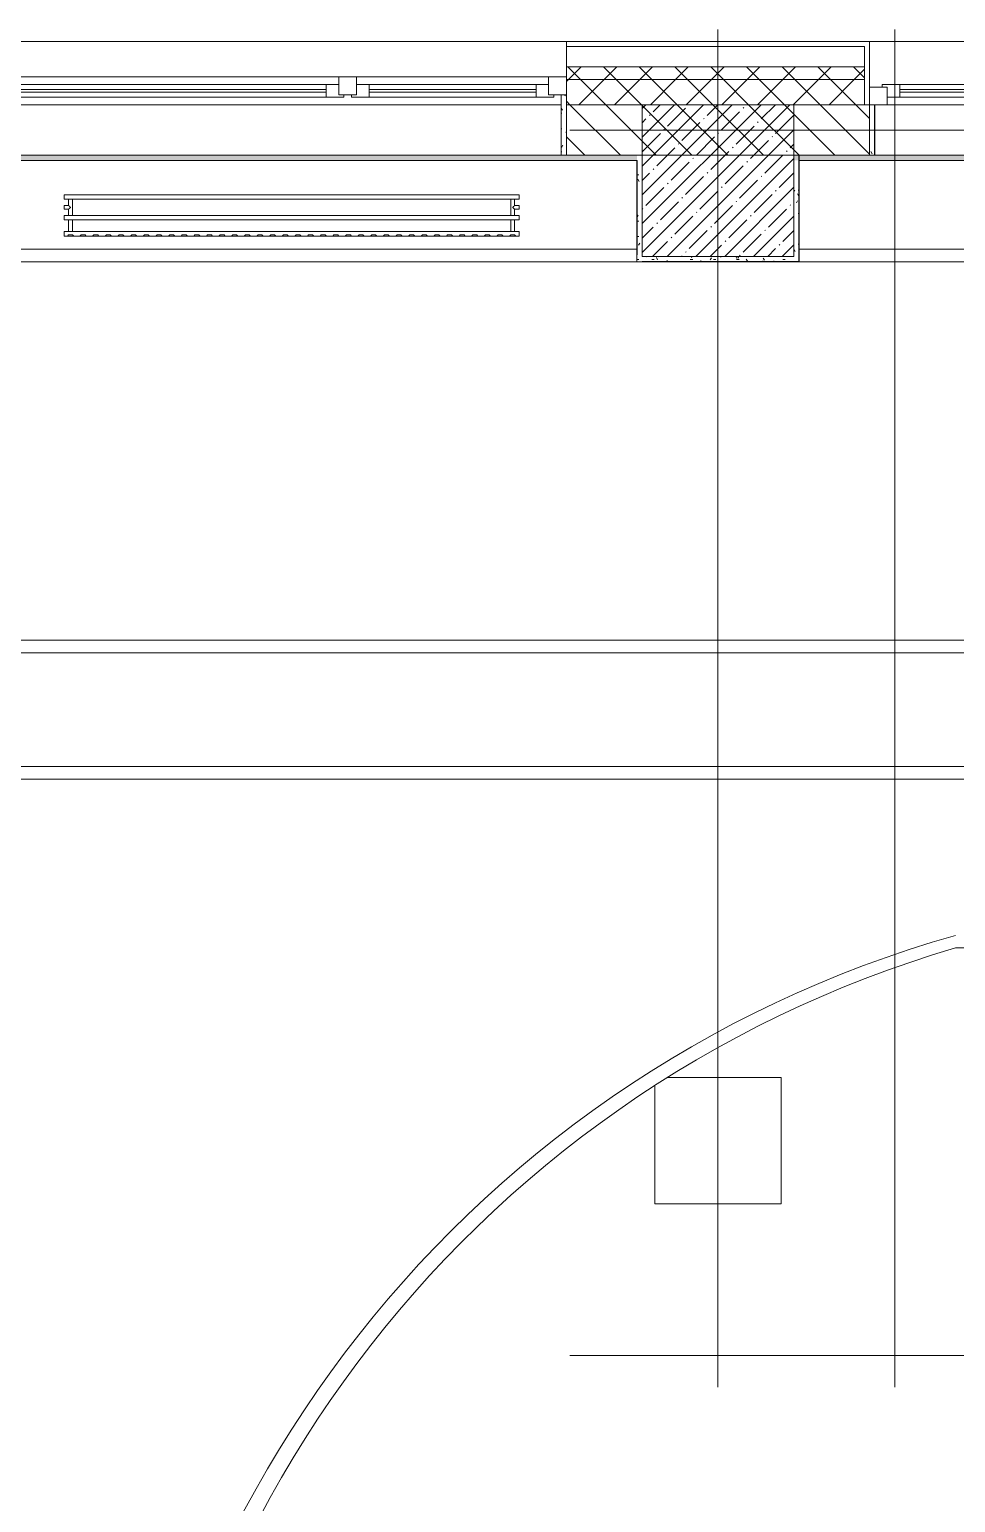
# Model space of a CAD drawing. Header units: millimetres. Extents: x -6228 to 201956, y -8553 to 30426.
# Drawn here: x 154687 to 158352, y 21568 to 27398 of the extents above; entities that cross this region are included whole.
import ezdxf

# ---------------------------------------------------------------- set-up
doc = ezdxf.new("R2010")
doc.units = ezdxf.units.MM
doc.linetypes.add('200_ШТРИХ__ш1_п0_6_', pattern=[800, 500, -300])
doc.linetypes.add('Осевая', pattern=[15875, 3175, -2381.25, 7937.5, -2381.25])
for name, color, linetype, lineweight in [('A-DETL-MBND-1', 7, '200_ШТРИХ__ш1_п0_6_', 9), ('A-GLAZ-2', 7, 'Continuous', 9), ('A-WALL-1', 7, 'Continuous', 9), ('A-WALL-4', 7, 'Continuous', 13), ('I-WALL-5', 7, 'Continuous', 9), ('M-EQPM-1', 7, 'Continuous', 9), ('S-COLS-2', 7, 'Continuous', 9), ('Оси', 7, 'Continuous', 9), ('Оси-2', 7, 'Осевая', 9)]:
    doc.layers.add(name, color=color, linetype=linetype, lineweight=lineweight)
doc.layers.add('A-FLOR-3', color=7, linetype='Continuous', lineweight=9, true_color=0xaaaaaa)
doc.layers.add('I-WALL-7', color=9, linetype='Continuous', lineweight=9, true_color=0x808080)
pattern_1 = [(45, (96951.9, 0), (-70.71068, 70.71068), []), (135, (96951.9, 0), (-70.71068, -70.71068), [])]
pattern_2 = [(0, (96951.896, 0), (121.92, 30.48), [10.058, -81.382, 10.058, -81.382, -487.68]), (0, (96951.896, 0), (121.92, 30.48), [-182.88, 10.058, -172.822, 10.058, -81.382, -213.36]), (0, (96951.896, 0), (121.92, 30.48), [-457.2, 10.058, -50.902, 10.058, -142.342]), (120, (96997.616, 15.24), (-87.356454, 90.345817), [10.058, -81.382, 10.058, -81.382, -487.68]), (120, (96997.616, 15.24), (-87.356454, 90.345817), [-182.88, 10.058, -172.822, 10.058, -81.382, -213.36]), (120, (96997.616, 15.24), (-87.356454, 90.345817), [-457.2, 10.058, -50.902, 10.058, -142.342]), (240, (97012.856, 76.2), (-34.563546, -120.825817), [10.058, -81.382, 10.058, -81.382, -487.68]), (240, (97012.856, 76.2), (-34.563546, -120.825817), [-182.88, 10.058, -172.822, 10.058, -81.382, -213.36]), (240, (97012.856, 76.2), (-34.563546, -120.825817), [-457.2, 10.058, -50.902, 10.058, -142.342])]

# ---------------------------------------------------------------- blocks, each defined once
blk = doc.blocks.new('120_Окно_СКБ_2Ст - 120_Окно_СКБ_2Ст 2700х2500 _мал створка справа_ 2-23206922-План зашивки приборов отопления в осях 1 этажа 12-23')
at = {"layer": 'A-GLAZ-2'}
for p, q in [((-1350, -75), (-1350, -5)), ((-1350, -5), (-1280, -5)), ((1350, -5), (-1350, -5)), ((-1280, -5), (-1280, -75)), ((450, -35), (-1280, -35)), ((-1280, -35), (-1280, -75)), ((-1230, -85), (-1230, -35)), ((-1230, -55), (400, -55)), ((400, -85), (400, -35)), ((450, -75), (450, -5)), ((450, -5), (520, -5)), ((450, -75), (450, -35)), ((520, -5), (520, -75)), ((1280, -35), (520, -35)), ((520, -35), (520, -75)), ((570, -85), (570, -35)), ((570, -55), (1230, -55)), ((1230, -85), (1230, -35)), ((1280, -75), (1280, -5)), ((1280, -5), (1350, -5)), ((1280, -75), (1280, -35)), ((1350, -5), (1350, -75)), ((-1280, -75), (-1350, -75)), ((-1330, -75), (-1300, -75)), ((-1280, -75), (-1300, -75)), ((-1300, -75), (-1300, -85)), ((-1300, -85), (470, -85)), ((470, -85), (-1300, -85)), ((400, -65), (-1230, -65)), ((520, -75), (450, -75)), ((470, -75), (450, -75)), ((470, -75), (500, -75)), ((470, -85), (470, -75)), ((520, -75), (500, -75)), ((500, -75), (500, -85)), ((500, -85), (1300, -85)), ((1300, -85), (500, -85)), ((1230, -65), (570, -65)), ((1350, -75), (1280, -75)), ((1300, -75), (1280, -75)), ((1300, -75), (1330, -75)), ((1300, -85), (1300, -75))]:
    blk.add_line(p, q, dxfattribs=at)
blk = doc.blocks.new('120_Окно_СКБ_2Ст - 120_Окно_СКБ_2Ст 3100х2500 _мал_створка слева_-22274797-План зашивки приборов отопления в осях 1 этажа 12-23')
at = {"layer": 'A-GLAZ-2'}
for p, q in [((-1550, 45), (-1550, 115)), ((-1550, 115), (-1480, 115)), ((1530, 115), (-1530, 115)), ((-1480, 115), (-1480, 45)), ((650, 85), (-1480, 85)), ((-1480, 85), (-1480, 45)), ((-1430, 35), (-1430, 85)), ((-1430, 65), (600, 65)), ((600, 35), (600, 85)), ((650, 45), (650, 115)), ((650, 115), (720, 115)), ((650, 45), (650, 85)), ((720, 115), (720, 45)), ((1480, 85), (720, 85)), ((720, 85), (720, 45)), ((770, 35), (770, 85)), ((770, 65), (1430, 65)), ((1430, 35), (1430, 85)), ((1480, 45), (1480, 115)), ((1480, 115), (1550, 115)), ((1480, 45), (1480, 85)), ((1550, 115), (1550, 45)), ((-1480, 45), (-1550, 45)), ((-1550, 45), (-1500, 45)), ((-1480, 45), (-1500, 45)), ((-1500, 45), (-1500, 35)), ((-1500, 35), (670, 35)), ((670, 35), (-1500, 35)), ((600, 55), (-1430, 55)), ((720, 45), (650, 45)), ((670, 45), (650, 45)), ((670, 45), (700, 45)), ((670, 35), (670, 45)), ((720, 45), (700, 45)), ((700, 45), (700, 35)), ((700, 35), (1500, 35)), ((1500, 35), (700, 35)), ((1430, 55), (770, 55)), ((1550, 45), (1480, 45)), ((1500, 45), (1480, 45)), ((1500, 45), (1550, 45)), ((1500, 35), (1500, 45))]:
    blk.add_line(p, q, dxfattribs=at)
blk = doc.blocks.new('BSC_Колонна _Прямоугольная - 500х500-V216-План зашивки приборов отопления в осях 1 этажа 12-23')
at = {"layer": 'A-DETL-MBND-1'}
for p, q in [((-198, 250), (250, 250)), ((250, 250), (250, -250)), ((-250, -250), (-250, 216.4)), ((250, -250), (-250, -250))]:
    blk.add_line(p, q, dxfattribs=at)
blk = doc.blocks.new('radiator_prado_classic_z_tip_30_po exemplyaru - Classic Z Тип 30-500-V222-План зашивки приборов отопления в осях 1 этажа 12-23')
at = {"layer": 'M-EQPM-1'}
for p, q in [((0, 228), (0, 210)), ((1800, 228), (0, 228)), ((0, 210), (0, 228)), ((0, 228), (12.5, 228)), ((0, 210), (1800, 210)), ((17.5, 210), (0, 210)), ((12.5, 228), (37.5, 228)), ((37.5, 228), (12.5, 228)), ((12.5, 228), (37.5, 228)), ((12.5, 228), (17.5, 223)), ((12.5, 228), (17.5, 223)), ((32.5, 223), (17.5, 223)), ((17.5, 223), (32.5, 223)), ((17.5, 210), (17.5, 164)), ((17.5, 210), (17.5, 164)), ((30.3, 210), (17.5, 210)), ((17.5, 210), (32.5, 210)), ((32.5, 210), (17.5, 210)), ((17.5, 210), (32.5, 210)), ((31.5, 210), (18.5, 210)), ((32.5, 210), (30.3, 210)), ((32.5, 223), (37.5, 228)), ((37.5, 228), (32.5, 223)), ((32.5, 164), (32.5, 210)), ((32.5, 164), (32.5, 210)), ((1767.5, 210), (32.5, 210)), ((37.5, 228), (62.5, 228)), ((62.5, 228), (87.5, 228)), ((87.5, 228), (62.5, 228)), ((62.5, 228), (87.5, 228)), ((62.5, 228), (67.5, 223)), ((62.5, 228), (67.5, 223)), ((82.5, 223), (67.5, 223)), ((67.5, 223), (82.5, 223)), ((82.5, 223), (87.5, 228)), ((87.5, 228), (82.5, 223)), ((87.5, 228), (112.5, 228)), ((112.5, 228), (137.5, 228)), ((137.5, 228), (112.5, 228)), ((112.5, 228), (137.5, 228)), ((112.5, 228), (117.5, 223)), ((112.5, 228), (117.5, 223)), ((132.5, 223), (117.5, 223)), ((117.5, 223), (132.5, 223)), ((132.5, 223), (137.5, 228)), ((137.5, 228), (132.5, 223)), ((137.5, 228), (162.5, 228)), ((162.5, 228), (187.5, 228)), ((187.5, 228), (162.5, 228)), ((162.5, 228), (187.5, 228)), ((162.5, 228), (167.5, 223)), ((162.5, 228), (167.5, 223)), ((182.5, 223), (167.5, 223)), ((167.5, 223), (182.5, 223)), ((182.5, 223), (187.5, 228)), ((187.5, 228), (182.5, 223)), ((187.5, 228), (212.5, 228)), ((212.5, 228), (237.5, 228)), ((237.5, 228), (212.5, 228)), ((212.5, 228), (237.5, 228)), ((212.5, 228), (217.5, 223)), ((212.5, 228), (217.5, 223)), ((232.5, 223), (217.5, 223)), ((217.5, 223), (232.5, 223)), ((232.5, 223), (237.5, 228)), ((237.5, 228), (232.5, 223)), ((237.5, 228), (262.5, 228)), ((262.5, 228), (287.5, 228)), ((287.5, 228), (262.5, 228)), ((262.5, 228), (287.5, 228)), ((262.5, 228), (267.5, 223)), ((262.5, 228), (267.5, 223)), ((282.5, 223), (267.5, 223)), ((267.5, 223), (282.5, 223)), ((282.5, 223), (287.5, 228)), ((287.5, 228), (282.5, 223)), ((287.5, 228), (312.5, 228)), ((312.5, 228), (337.5, 228)), ((337.5, 228), (312.5, 228)), ((312.5, 228), (337.5, 228)), ((312.5, 228), (317.5, 223)), ((312.5, 228), (317.5, 223)), ((332.5, 223), (317.5, 223)), ((317.5, 223), (332.5, 223)), ((332.5, 223), (337.5, 228)), ((337.5, 228), (332.5, 223)), ((337.5, 228), (362.5, 228)), ((362.5, 228), (387.5, 228)), ((387.5, 228), (362.5, 228)), ((362.5, 228), (387.5, 228)), ((362.5, 228), (367.5, 223)), ((362.5, 228), (367.5, 223)), ((382.5, 223), (367.5, 223)), ((367.5, 223), (382.5, 223)), ((382.5, 223), (387.5, 228)), ((387.5, 228), (382.5, 223)), ((387.5, 228), (412.5, 228)), ((412.5, 228), (437.5, 228)), ((437.5, 228), (412.5, 228)), ((412.5, 228), (437.5, 228)), ((412.5, 228), (417.5, 223)), ((412.5, 228), (417.5, 223)), ((432.5, 223), (417.5, 223)), ((417.5, 223), (432.5, 223)), ((432.5, 223), (437.5, 228)), ((437.5, 228), (432.5, 223)), ((437.5, 228), (462.5, 228)), ((462.5, 228), (487.5, 228)), ((487.5, 228), (462.5, 228)), ((462.5, 228), (487.5, 228)), ((462.5, 228), (467.5, 223)), ((462.5, 228), (467.5, 223)), ((482.5, 223), (467.5, 223)), ((467.5, 223), (482.5, 223)), ((482.5, 223), (487.5, 228)), ((487.5, 228), (482.5, 223)), ((487.5, 228), (512.5, 228)), ((512.5, 228), (537.5, 228)), ((537.5, 228), (512.5, 228)), ((512.5, 228), (537.5, 228)), ((512.5, 228), (517.5, 223)), ((512.5, 228), (517.5, 223)), ((532.5, 223), (517.5, 223)), ((517.5, 223), (532.5, 223)), ((532.5, 223), (537.5, 228)), ((537.5, 228), (532.5, 223)), ((537.5, 228), (562.5, 228)), ((562.5, 228), (587.5, 228)), ((587.5, 228), (562.5, 228)), ((562.5, 228), (587.5, 228)), ((562.5, 228), (567.5, 223)), ((562.5, 228), (567.5, 223)), ((582.5, 223), (567.5, 223)), ((567.5, 223), (582.5, 223)), ((582.5, 223), (587.5, 228)), ((587.5, 228), (582.5, 223)), ((587.5, 228), (612.5, 228)), ((612.5, 228), (637.5, 228)), ((637.5, 228), (612.5, 228)), ((612.5, 228), (637.5, 228)), ((612.5, 228), (617.5, 223)), ((612.5, 228), (617.5, 223)), ((632.5, 223), (617.5, 223)), ((617.5, 223), (632.5, 223)), ((632.5, 223), (637.5, 228)), ((637.5, 228), (632.5, 223)), ((637.5, 228), (662.5, 228)), ((662.5, 228), (687.5, 228)), ((687.5, 228), (662.5, 228)), ((662.5, 228), (687.5, 228)), ((662.5, 228), (667.5, 223)), ((662.5, 228), (667.5, 223)), ((682.5, 223), (667.5, 223)), ((667.5, 223), (682.5, 223)), ((682.5, 223), (687.5, 228)), ((687.5, 228), (682.5, 223)), ((687.5, 228), (712.5, 228)), ((712.5, 228), (737.5, 228)), ((737.5, 228), (712.5, 228)), ((712.5, 228), (737.5, 228)), ((712.5, 228), (717.5, 223)), ((712.5, 228), (717.5, 223)), ((732.5, 223), (717.5, 223)), ((717.5, 223), (732.5, 223)), ((732.5, 223), (737.5, 228)), ((737.5, 228), (732.5, 223)), ((737.5, 228), (762.5, 228)), ((762.5, 228), (787.5, 228)), ((787.5, 228), (762.5, 228)), ((762.5, 228), (787.5, 228)), ((762.5, 228), (767.5, 223)), ((762.5, 228), (767.5, 223)), ((782.5, 223), (767.5, 223)), ((767.5, 223), (782.5, 223)), ((782.5, 223), (787.5, 228)), ((787.5, 228), (782.5, 223)), ((787.5, 228), (812.5, 228)), ((812.5, 228), (837.5, 228)), ((837.5, 228), (812.5, 228)), ((812.5, 228), (837.5, 228)), ((812.5, 228), (817.5, 223)), ((812.5, 228), (817.5, 223)), ((832.5, 223), (817.5, 223)), ((817.5, 223), (832.5, 223)), ((832.5, 223), (837.5, 228)), ((837.5, 228), (832.5, 223)), ((837.5, 228), (862.5, 228)), ((862.5, 228), (887.5, 228)), ((887.5, 228), (862.5, 228)), ((862.5, 228), (887.5, 228)), ((862.5, 228), (867.5, 223)), ((862.5, 228), (867.5, 223)), ((882.5, 223), (867.5, 223)), ((867.5, 223), (882.5, 223)), ((882.5, 223), (887.5, 228)), ((887.5, 228), (882.5, 223)), ((887.5, 228), (912.5, 228)), ((912.5, 228), (937.5, 228)), ((937.5, 228), (912.5, 228)), ((912.5, 228), (937.5, 228)), ((912.5, 228), (917.5, 223)), ((912.5, 228), (917.5, 223)), ((932.5, 223), (917.5, 223)), ((917.5, 223), (932.5, 223)), ((932.5, 223), (937.5, 228)), ((937.5, 228), (932.5, 223)), ((937.5, 228), (962.5, 228)), ((962.5, 228), (987.5, 228)), ((987.5, 228), (962.5, 228)), ((962.5, 228), (987.5, 228)), ((962.5, 228), (967.5, 223)), ((962.5, 228), (967.5, 223)), ((982.5, 223), (967.5, 223)), ((967.5, 223), (982.5, 223)), ((982.5, 223), (987.5, 228)), ((987.5, 228), (982.5, 223)), ((987.5, 228), (1012.5, 228)), ((1012.5, 228), (1037.5, 228)), ((1037.5, 228), (1012.5, 228)), ((1012.5, 228), (1037.5, 228)), ((1012.5, 228), (1017.5, 223)), ((1012.5, 228), (1017.5, 223)), ((1032.5, 223), (1017.5, 223)), ((1017.5, 223), (1032.5, 223)), ((1032.5, 223), (1037.5, 228)), ((1037.5, 228), (1032.5, 223)), ((1037.5, 228), (1062.5, 228)), ((1062.5, 228), (1087.5, 228)), ((1087.5, 228), (1062.5, 228)), ((1062.5, 228), (1087.5, 228)), ((1062.5, 228), (1067.5, 223)), ((1062.5, 228), (1067.5, 223)), ((1082.5, 223), (1067.5, 223)), ((1067.5, 223), (1082.5, 223)), ((1082.5, 223), (1087.5, 228)), ((1087.5, 228), (1082.5, 223)), ((1087.5, 228), (1112.5, 228)), ((1112.5, 228), (1137.5, 228)), ((1137.5, 228), (1112.5, 228)), ((1112.5, 228), (1137.5, 228)), ((1112.5, 228), (1117.5, 223)), ((1112.5, 228), (1117.5, 223)), ((1132.5, 223), (1117.5, 223)), ((1117.5, 223), (1132.5, 223)), ((1132.5, 223), (1137.5, 228)), ((1137.5, 228), (1132.5, 223)), ((1137.5, 228), (1162.5, 228)), ((1162.5, 228), (1187.5, 228)), ((1187.5, 228), (1162.5, 228)), ((1162.5, 228), (1187.5, 228)), ((1162.5, 228), (1167.5, 223)), ((1162.5, 228), (1167.5, 223)), ((1182.5, 223), (1167.5, 223)), ((1167.5, 223), (1182.5, 223)), ((1182.5, 223), (1187.5, 228)), ((1187.5, 228), (1182.5, 223)), ((1187.5, 228), (1212.5, 228)), ((1212.5, 228), (1237.5, 228)), ((1237.5, 228), (1212.5, 228)), ((1212.5, 228), (1237.5, 228)), ((1212.5, 228), (1217.5, 223)), ((1212.5, 228), (1217.5, 223)), ((1232.5, 223), (1217.5, 223)), ((1217.5, 223), (1232.5, 223)), ((1232.5, 223), (1237.5, 228)), ((1237.5, 228), (1232.5, 223)), ((1237.5, 228), (1262.5, 228)), ((1262.5, 228), (1287.5, 228)), ((1287.5, 228), (1262.5, 228)), ((1262.5, 228), (1287.5, 228)), ((1262.5, 228), (1267.5, 223)), ((1262.5, 228), (1267.5, 223)), ((1282.5, 223), (1267.5, 223)), ((1267.5, 223), (1282.5, 223)), ((1282.5, 223), (1287.5, 228)), ((1287.5, 228), (1282.5, 223)), ((1287.5, 228), (1312.5, 228)), ((1312.5, 228), (1337.5, 228)), ((1337.5, 228), (1312.5, 228)), ((1312.5, 228), (1337.5, 228)), ((1312.5, 228), (1317.5, 223)), ((1312.5, 228), (1317.5, 223)), ((1332.5, 223), (1317.5, 223)), ((1317.5, 223), (1332.5, 223)), ((1332.5, 223), (1337.5, 228)), ((1337.5, 228), (1332.5, 223)), ((1337.5, 228), (1362.5, 228)), ((1362.5, 228), (1387.5, 228)), ((1387.5, 228), (1362.5, 228)), ((1362.5, 228), (1387.5, 228)), ((1362.5, 228), (1367.5, 223)), ((1362.5, 228), (1367.5, 223)), ((1382.5, 223), (1367.5, 223)), ((1367.5, 223), (1382.5, 223)), ((1382.5, 223), (1387.5, 228)), ((1387.5, 228), (1382.5, 223)), ((1387.5, 228), (1412.5, 228)), ((1412.5, 228), (1437.5, 228)), ((1437.5, 228), (1412.5, 228)), ((1412.5, 228), (1437.5, 228)), ((1412.5, 228), (1417.5, 223)), ((1412.5, 228), (1417.5, 223)), ((1432.5, 223), (1417.5, 223)), ((1417.5, 223), (1432.5, 223)), ((1432.5, 223), (1437.5, 228)), ((1437.5, 228), (1432.5, 223)), ((1437.5, 228), (1462.5, 228)), ((1462.5, 228), (1487.5, 228)), ((1487.5, 228), (1462.5, 228)), ((1462.5, 228), (1487.5, 228)), ((1462.5, 228), (1467.5, 223)), ((1462.5, 228), (1467.5, 223)), ((1482.5, 223), (1467.5, 223)), ((1467.5, 223), (1482.5, 223)), ((1482.5, 223), (1487.5, 228)), ((1487.5, 228), (1482.5, 223)), ((1487.5, 228), (1512.5, 228)), ((1512.5, 228), (1537.5, 228)), ((1537.5, 228), (1512.5, 228)), ((1512.5, 228), (1537.5, 228)), ((1512.5, 228), (1517.5, 223)), ((1512.5, 228), (1517.5, 223)), ((1532.5, 223), (1517.5, 223)), ((1517.5, 223), (1532.5, 223)), ((1532.5, 223), (1537.5, 228)), ((1537.5, 228), (1532.5, 223)), ((1537.5, 228), (1562.5, 228)), ((1562.5, 228), (1587.5, 228)), ((1587.5, 228), (1562.5, 228)), ((1562.5, 228), (1587.5, 228)), ((1562.5, 228), (1567.5, 223)), ((1562.5, 228), (1567.5, 223)), ((1582.5, 223), (1567.5, 223)), ((1567.5, 223), (1582.5, 223)), ((1582.5, 223), (1587.5, 228)), ((1587.5, 228), (1582.5, 223)), ((1587.5, 228), (1612.5, 228)), ((1612.5, 228), (1637.5, 228)), ((1637.5, 228), (1612.5, 228)), ((1612.5, 228), (1637.5, 228)), ((1612.5, 228), (1617.5, 223)), ((1612.5, 228), (1617.5, 223)), ((1632.5, 223), (1617.5, 223)), ((1617.5, 223), (1632.5, 223)), ((1632.5, 223), (1637.5, 228)), ((1637.5, 228), (1632.5, 223)), ((1637.5, 228), (1662.5, 228)), ((1662.5, 228), (1687.5, 228)), ((1687.5, 228), (1662.5, 228)), ((1662.5, 228), (1687.5, 228)), ((1662.5, 228), (1667.5, 223)), ((1662.5, 228), (1667.5, 223)), ((1682.5, 223), (1667.5, 223)), ((1667.5, 223), (1682.5, 223)), ((1682.5, 223), (1687.5, 228)), ((1687.5, 228), (1682.5, 223)), ((1687.5, 228), (1712.5, 228)), ((1712.5, 228), (1737.5, 228)), ((1737.5, 228), (1712.5, 228)), ((1712.5, 228), (1737.5, 228)), ((1712.5, 228), (1717.5, 223)), ((1712.5, 228), (1717.5, 223)), ((1732.5, 223), (1717.5, 223)), ((1717.5, 223), (1732.5, 223)), ((1732.5, 223), (1737.5, 228)), ((1737.5, 228), (1732.5, 223)), ((1737.5, 228), (1762.5, 228)), ((1762.5, 228), (1787.5, 228)), ((1787.5, 228), (1762.5, 228)), ((1762.5, 228), (1787.5, 228)), ((1762.5, 228), (1767.5, 223)), ((1762.5, 228), (1767.5, 223)), ((1782.5, 223), (1767.5, 223)), ((1767.5, 223), (1782.5, 223)), ((1767.5, 210), (1767.5, 164)), ((1767.5, 210), (1767.5, 164)), ((1782.5, 210), (1767.5, 210)), ((1767.5, 210), (1782.5, 210)), ((1769.7, 210), (1767.5, 210)), ((1767.5, 210), (1782.5, 210)), ((1781.5, 210), (1768.5, 210)), ((1776.9, 210), (1769.7, 210)), ((1782.5, 210), (1776.9, 210)), ((1782.5, 223), (1787.5, 228)), ((1787.5, 228), (1782.5, 223)), ((1782.5, 164), (1782.5, 210)), ((1782.5, 164), (1782.5, 210)), ((1800, 210), (1782.5, 210)), ((1787.5, 228), (1800, 228)), ((1800, 210), (1800, 228)), ((1800, 228), (1800, 210)), ((1800, 164), (0, 164)), ((0, 164), (0, 146)), ((0, 146), (0, 164)), ((0, 164), (17.5, 164)), ((0, 146), (1800, 146)), ((17.5, 146), (0, 146)), ((17.5, 121.5), (0, 121.5)), ((17.5, 121.5), (0, 121.5)), ((0, 121.5), (0, 121.2)), ((0, 106.5), (0, 121.5)), ((0, 121.2), (0, 119.3)), ((0, 121.2), (0, 120.5)), ((0, 120.5), (0, 121.2)), ((0, 121.2), (0, 121.2)), ((0, 120.5), (0, 119.3)), ((0, 119.3), (0, 120.5)), ((0, 119.3), (0, 106.8)), ((0, 119.3), (0, 117.8)), ((0, 117.8), (0, 119.3)), ((0, 117.8), (0, 115.9)), ((0, 115.9), (0, 117.8)), ((19.7, 164), (17.5, 164)), ((17.5, 164), (32.5, 164)), ((32.5, 164), (17.5, 164)), ((17.5, 164), (32.5, 164)), ((17.5, 146), (17.5, 121.5)), ((17.5, 146), (17.5, 121.5)), ((17.5, 146), (32.5, 146)), ((32.5, 146), (17.5, 146)), ((17.5, 146), (32.5, 146)), ((32.5, 146), (17.5, 146)), ((18.5, 164), (31.5, 164)), ((31.5, 146), (18.5, 146)), ((32.5, 164), (19.7, 164)), ((32.5, 164), (1767.5, 164)), ((32.5, 82), (32.5, 146)), ((32.5, 82), (32.5, 146)), ((1767.5, 146), (32.5, 146)), ((1782.5, 164), (1767.5, 164)), ((1767.5, 164), (1767.8, 164)), ((1768.5, 164), (1767.5, 164)), ((1767.5, 164), (1782.5, 164)), ((1767.5, 146), (1767.5, 82)), ((1767.5, 146), (1767.5, 82)), ((1767.5, 146), (1782.5, 146)), ((1767.8, 146), (1767.5, 146)), ((1767.5, 146), (1767.8, 146)), ((1782.5, 146), (1767.5, 146)), ((1767.8, 164), (1768.5, 164)), ((1768.5, 146), (1767.8, 146)), ((1767.8, 146), (1768.5, 146)), ((1768.5, 164), (1769.7, 164)), ((1769.7, 164), (1768.5, 164)), ((1768.5, 164), (1781.5, 164)), ((1769.7, 146), (1768.5, 146)), ((1768.5, 146), (1769.7, 146)), ((1781.5, 146), (1768.5, 146)), ((1769.7, 164), (1771.2, 164)), ((1776.9, 164), (1769.7, 164)), ((1771.2, 146), (1769.7, 146)), ((1769.7, 146), (1775, 146)), ((1771.2, 164), (1773.1, 164)), ((1782.5, 146), (1771.2, 146)), ((1773.1, 164), (1775, 164)), ((1775, 164), (1776.9, 164)), ((1775, 146), (1782.2, 146)), ((1776.9, 164), (1778.7, 164)), ((1782.5, 164), (1776.9, 164)), ((1778.7, 164), (1780.3, 164)), ((1780.3, 164), (1781.5, 164)), ((1781.5, 164), (1782.2, 164)), ((1782.2, 164), (1782.5, 164)), ((1782.2, 146), (1782.5, 146)), ((1782.5, 164), (1800, 164)), ((1782.5, 121.5), (1782.5, 146)), ((1782.5, 121.5), (1782.5, 146)), ((1800, 146), (1782.5, 146)), ((1800, 121.5), (1782.5, 121.5)), ((1800, 121.5), (1782.5, 121.5)), ((1800, 146), (1800, 164)), ((1800, 164), (1800, 146)), ((1800, 121.5), (1800, 106.5)), ((1800, 121.2), (1800, 121.5)), ((1800, 121.5), (1800, 121.2)), ((1800, 121.2), (1800, 121.5)), ((1800, 120.5), (1800, 121.2)), ((1800, 121.2), (1800, 107.5)), ((1800, 106.8), (1800, 121.2)), ((1800, 119.3), (1800, 120.5)), ((1800, 117.8), (1800, 119.3)), ((1800, 115.9), (1800, 117.8)), ((0, 115.9), (0, 114)), ((0, 114), (0, 115.9)), ((0, 114), (0, 112.1)), ((0, 112.1), (0, 114)), ((0, 112.1), (0, 110.2)), ((0, 110.2), (0, 112.1)), ((0, 110.2), (0, 108.7)), ((0, 108.7), (0, 110.2)), ((0, 108.7), (0, 107.5)), ((0, 106.8), (0, 108.7)), ((0, 107.5), (0, 106.8)), ((0, 106.8), (0, 106.5)), ((0, 106.8), (0, 106.8)), ((0, 106.5), (17.5, 106.5)), ((0, 106.5), (17.5, 106.5)), ((1800, 82), (0, 82)), ((0, 82), (0, 64)), ((0, 64), (0, 82)), ((0, 82), (17.5, 82)), ((1800, 64), (0, 64)), ((0, 64), (1800, 64)), ((17.5, 106.5), (17.5, 82)), ((17.5, 106.5), (17.5, 82)), ((32.5, 82), (17.5, 82)), ((17.5, 82), (32.5, 82)), ((32.5, 82), (17.5, 82)), ((17.5, 82), (32.5, 82)), ((18.5, 82), (31.5, 82)), ((32.5, 82), (1767.5, 82)), ((1782.5, 82), (1767.5, 82)), ((1767.5, 82), (1767.8, 82)), ((1767.8, 82), (1767.5, 82)), ((1767.5, 82), (1782.5, 82)), ((1767.8, 82), (1768.5, 82)), ((1773.1, 82), (1767.8, 82)), ((1768.5, 82), (1769.7, 82)), ((1768.5, 82), (1781.5, 82)), ((1769.7, 82), (1771.2, 82)), ((1771.2, 82), (1773.1, 82)), ((1773.1, 82), (1775, 82)), ((1781.5, 82), (1773.1, 82)), ((1775, 82), (1776.9, 82)), ((1776.9, 82), (1778.7, 82)), ((1778.7, 82), (1780.3, 82)), ((1780.3, 82), (1781.5, 82)), ((1781.5, 82), (1782.2, 82)), ((1782.5, 82), (1781.5, 82)), ((1782.2, 82), (1782.5, 82)), ((1782.5, 82), (1782.5, 106.5)), ((1782.5, 106.5), (1800, 106.5)), ((1782.5, 82), (1782.5, 106.5)), ((1782.5, 106.5), (1800, 106.5)), ((1782.5, 82), (1800, 82)), ((1800, 114), (1800, 115.9)), ((1800, 112.1), (1800, 114)), ((1800, 110.2), (1800, 112.1)), ((1800, 108.7), (1800, 110.2)), ((1800, 107.5), (1800, 108.7)), ((1800, 106.8), (1800, 107.5)), ((1800, 107.5), (1800, 106.8)), ((1800, 106.5), (1800, 106.8)), ((1800, 106.8), (1800, 106.5)), ((1800, 106.5), (1800, 106.8)), ((1800, 64), (1800, 82)), ((1800, 82), (1800, 64))]:
    blk.add_line(p, q, dxfattribs=at)
for points, knots in [([(17.8, 121.2), (17.7, 121.3), (17.7, 121.3), (17.5, 121.5), (17.5, 121.5), (17.5, 121.5)], [0.8571429, 0.8571429, 0.8571429, 0.8571429, 0.8928571, 0.9285714, 1, 1, 1, 1]), ([(17.5, 121.5), (17.5, 121.5), (17.5, 121.5), (17.7, 121.3), (17.7, 121.3), (17.8, 121.2)], [0, 0, 0, 0, 0.0714286, 0.1071429, 0.1428571, 0.1428571, 0.1428571, 0.1428571]), ([(17.5, 121.5), (17.5, 121.5), (17.5, 121.5), (17.7, 121.3), (17.7, 121.3), (17.8, 121.2)], [0, 0, 0, 0, 0.0714286, 0.1071429, 0.1428571, 0.1428571, 0.1428571, 0.1428571]), ([(25, 114), (24.5, 114.5), (23.6, 115.4), (22.4, 116.6), (21.6, 117.4), (21.1, 117.9), (20.8, 118.2), (20.5, 118.5), (20.2, 118.8), (19.8, 119.1), (19.6, 119.4), (19.3, 119.7), (19, 120), (18.7, 120.3), (18.5, 120.5), (18.3, 120.7), (18.1, 120.9), (17.9, 121.1), (17.8, 121.2), (17.7, 121.3), (17.5, 121.5), (17.5, 121.5), (17.5, 121.5)], [0, 0, 0, 0, 0.142857, 0.285714, 0.357143, 0.392857, 0.428571, 0.464286, 0.5, 0.535714, 0.571429, 0.607143, 0.642857, 0.678571, 0.714286, 0.75, 0.785714, 0.821429, 0.857143, 0.892857, 0.928571, 1, 1, 1, 1]), ([(17.8, 121.2), (17.8, 121.2), (17.9, 121.1), (18.1, 120.9), (18.3, 120.7), (18.5, 120.5), (18.7, 120.3), (19, 120), (19.3, 119.7), (19.6, 119.4), (19.8, 119.1), (20.3, 118.7), (20.7, 118.3), (21.1, 117.9), (21.6, 117.4), (22.4, 116.6), (23.1, 115.9), (23.6, 115.4)], [0.1428571, 0.1428571, 0.1428571, 0.1428571, 0.1785714, 0.2142857, 0.25, 0.2857143, 0.3214286, 0.3571429, 0.3928571, 0.4285714, 0.4642857, 0.5, 0.5714286, 0.6071429, 0.6428571, 0.7142857, 0.8571429, 0.8571429, 0.8571429, 0.8571429]), ([(19.6, 119.4), (19.7, 119.3), (19.9, 119.2), (20.3, 118.7), (20.6, 118.4), (20.8, 118.2)], [0.4285714, 0.4285714, 0.4285714, 0.4285714, 0.4642857, 0.5, 0.5714286, 0.5714286, 0.5714286, 0.5714286]), ([(22.1, 116.9), (21.9, 117.1), (21.6, 117.4), (21.1, 117.9), (20.9, 118.1), (20.8, 118.2)], [0.2857143, 0.2857143, 0.2857143, 0.2857143, 0.3571429, 0.3928571, 0.4285714, 0.4285714, 0.4285714, 0.4285714]), ([(20.8, 118.2), (20.9, 118.1), (21.1, 117.9), (21.6, 117.4), (21.9, 117.1), (22.1, 116.9)], [0.5714286, 0.5714286, 0.5714286, 0.5714286, 0.6071429, 0.6428571, 0.7142857, 0.7142857, 0.7142857, 0.7142857]), ([(1775, 114), (1775.5, 114.5), (1776.4, 115.4), (1777.6, 116.6), (1778.4, 117.4), (1778.9, 117.9), (1779.2, 118.2), (1779.5, 118.5), (1779.8, 118.8), (1780.1, 119.2), (1780.4, 119.4), (1780.7, 119.7), (1781, 120), (1781.3, 120.3), (1781.5, 120.5), (1781.7, 120.7), (1781.9, 120.9), (1782.1, 121.1), (1782.2, 121.2), (1782.3, 121.3), (1782.5, 121.5), (1782.5, 121.5), (1782.5, 121.5)], [0, 0, 0, 0, 0.142857, 0.285714, 0.357143, 0.392857, 0.428571, 0.464286, 0.5, 0.535714, 0.571429, 0.607143, 0.642857, 0.678571, 0.714286, 0.75, 0.785714, 0.821429, 0.857143, 0.892857, 0.928571, 1, 1, 1, 1]), ([(1782.2, 121.2), (1782.2, 121.2), (1782.1, 121.1), (1781.9, 120.9), (1781.7, 120.7), (1781.5, 120.5), (1781.3, 120.3), (1781, 120), (1780.7, 119.7), (1780.4, 119.4), (1780.1, 119.2), (1779.7, 118.7), (1779.3, 118.3), (1778.9, 117.9), (1778.4, 117.4), (1777.6, 116.6), (1776.9, 115.9), (1776.4, 115.4)], [0.1428571, 0.1428571, 0.1428571, 0.1428571, 0.1785714, 0.2142857, 0.25, 0.2857143, 0.3214286, 0.3571429, 0.3928571, 0.4285714, 0.4642857, 0.5, 0.5714286, 0.6071429, 0.6428571, 0.7142857, 0.8571429, 0.8571429, 0.8571429, 0.8571429]), ([(1776.4, 115.4), (1776.9, 115.9), (1777.6, 116.6), (1778.4, 117.4), (1778.9, 117.9), (1779.2, 118.2), (1779.5, 118.5), (1779.8, 118.8), (1780.1, 119.2), (1780.4, 119.4), (1780.7, 119.7), (1781, 120), (1781.3, 120.3), (1781.5, 120.5), (1781.7, 120.7), (1781.9, 120.9), (1782.1, 121.1), (1782.2, 121.2), (1782.2, 121.2)], [0.1428571, 0.1428571, 0.1428571, 0.1428571, 0.2857143, 0.3571429, 0.3928571, 0.4285714, 0.4642857, 0.5, 0.5357143, 0.5714286, 0.6071429, 0.6428571, 0.6785714, 0.7142857, 0.75, 0.7857143, 0.8214286, 0.8571429, 0.8571429, 0.8571429, 0.8571429]), ([(1780.4, 119.4), (1780.3, 119.3), (1780.1, 119.2), (1779.7, 118.7), (1779.3, 118.3), (1778.9, 117.9), (1778.4, 117.4), (1777.6, 116.6), (1776.9, 115.9), (1776.4, 115.4)], [0.4285714, 0.4285714, 0.4285714, 0.4285714, 0.4642857, 0.5, 0.5714286, 0.6071429, 0.6428571, 0.7142857, 0.8571429, 0.8571429, 0.8571429, 0.8571429]), ([(1782.5, 121.5), (1782.5, 121.5), (1782.5, 121.5), (1782.3, 121.3), (1782.3, 121.3), (1782.2, 121.2)], [0, 0, 0, 0, 0.0714286, 0.1071429, 0.1428571, 0.1428571, 0.1428571, 0.1428571]), ([(1782.5, 121.5), (1782.5, 121.5), (1782.5, 121.5), (1782.3, 121.3), (1782.3, 121.3), (1782.2, 121.2)], [0, 0, 0, 0, 0.0714286, 0.1071429, 0.1428571, 0.1428571, 0.1428571, 0.1428571]), ([(1782.2, 121.2), (1782.3, 121.3), (1782.3, 121.3), (1782.5, 121.5), (1782.5, 121.5), (1782.5, 121.5)], [0.8571429, 0.8571429, 0.8571429, 0.8571429, 0.8928571, 0.9285714, 1, 1, 1, 1]), ([(17.5, 106.5), (17.5, 106.5), (17.5, 106.5), (17.7, 106.7), (17.8, 106.8), (17.9, 106.9), (18.1, 107.1), (18.3, 107.3), (18.5, 107.5), (18.7, 107.7), (19, 108), (19.3, 108.3), (19.6, 108.6), (19.8, 108.9), (20.3, 109.3), (20.7, 109.7), (21.1, 110.1), (21.6, 110.6), (22.4, 111.4), (23.6, 112.6), (24.5, 113.5), (25, 114)], [0, 0, 0, 0, 0.071429, 0.107143, 0.142857, 0.178571, 0.214286, 0.25, 0.285714, 0.321429, 0.357143, 0.392857, 0.428571, 0.464286, 0.5, 0.571429, 0.607143, 0.642857, 0.714286, 0.857143, 1, 1, 1, 1]), ([(17.5, 106.5), (17.5, 106.5), (17.5, 106.5), (17.7, 106.7), (17.7, 106.7), (17.8, 106.8)], [0, 0, 0, 0, 0.0714286, 0.1071429, 0.1428571, 0.1428571, 0.1428571, 0.1428571]), ([(17.8, 106.8), (17.7, 106.7), (17.7, 106.7), (17.5, 106.5), (17.5, 106.5), (17.5, 106.5)], [0.8571429, 0.8571429, 0.8571429, 0.8571429, 0.8928571, 0.9285714, 1, 1, 1, 1]), ([(17.8, 106.8), (17.7, 106.7), (17.7, 106.7), (17.5, 106.5), (17.5, 106.5), (17.5, 106.5)], [0.8571429, 0.8571429, 0.8571429, 0.8571429, 0.8928571, 0.9285714, 1, 1, 1, 1]), ([(22.1, 111.1), (21.9, 110.9), (21.6, 110.6), (21.1, 110.1), (20.8, 109.8), (20.5, 109.5), (20.2, 109.2), (19.8, 108.9), (19.6, 108.6), (19.3, 108.3), (19, 108), (18.7, 107.7), (18.5, 107.5), (18.3, 107.3), (18.1, 107.1), (17.9, 106.9), (17.8, 106.8), (17.8, 106.8)], [0.2857143, 0.2857143, 0.2857143, 0.2857143, 0.3571429, 0.3928571, 0.4285714, 0.4642857, 0.5, 0.5357143, 0.5714286, 0.6071429, 0.6428571, 0.6785714, 0.7142857, 0.75, 0.7857143, 0.8214286, 0.8571429, 0.8571429, 0.8571429, 0.8571429]), ([(17.8, 106.8), (17.8, 106.8), (17.9, 106.9), (18.1, 107.1), (18.3, 107.3), (18.5, 107.5), (18.7, 107.7), (19, 108), (19.3, 108.3), (19.6, 108.6), (19.9, 108.8), (20.3, 109.3), (20.6, 109.6), (20.8, 109.8)], [0.1428571, 0.1428571, 0.1428571, 0.1428571, 0.1785714, 0.2142857, 0.25, 0.2857143, 0.3214286, 0.3571429, 0.3928571, 0.4285714, 0.4642857, 0.5, 0.5714286, 0.5714286, 0.5714286, 0.5714286]), ([(20.8, 109.8), (20.9, 109.9), (21.1, 110.1), (21.6, 110.6), (21.9, 110.9), (22.1, 111.1)], [0.5714286, 0.5714286, 0.5714286, 0.5714286, 0.6071429, 0.6428571, 0.7142857, 0.7142857, 0.7142857, 0.7142857]), ([(22.1, 111.1), (21.9, 110.9), (21.6, 110.6), (21.1, 110.1), (20.9, 109.9), (20.8, 109.8)], [0.2857143, 0.2857143, 0.2857143, 0.2857143, 0.3571429, 0.3928571, 0.4285714, 0.4285714, 0.4285714, 0.4285714]), ([(1782.5, 106.5), (1782.5, 106.5), (1782.5, 106.5), (1782.3, 106.7), (1782.2, 106.8), (1782.1, 106.9), (1781.9, 107.1), (1781.7, 107.3), (1781.5, 107.5), (1781.3, 107.7), (1781, 108), (1780.7, 108.3), (1780.4, 108.6), (1780.1, 108.8), (1779.7, 109.3), (1779.3, 109.7), (1778.9, 110.1), (1778.4, 110.6), (1777.6, 111.4), (1776.4, 112.6), (1775.5, 113.5), (1775, 114)], [0, 0, 0, 0, 0.071429, 0.107143, 0.142857, 0.178571, 0.214286, 0.25, 0.285714, 0.321429, 0.357143, 0.392857, 0.428571, 0.464286, 0.5, 0.571429, 0.607143, 0.642857, 0.714286, 0.857143, 1, 1, 1, 1]), ([(1777.9, 111.1), (1778.1, 110.9), (1778.4, 110.6), (1778.9, 110.1), (1779.2, 109.8), (1779.5, 109.5), (1779.8, 109.2), (1780.1, 108.8), (1780.4, 108.6), (1780.7, 108.3), (1781, 108), (1781.3, 107.7), (1781.5, 107.5), (1781.7, 107.3), (1781.9, 107.1), (1782.1, 106.9), (1782.2, 106.8), (1782.2, 106.8)], [0.2857143, 0.2857143, 0.2857143, 0.2857143, 0.3571429, 0.3928571, 0.4285714, 0.4642857, 0.5, 0.5357143, 0.5714286, 0.6071429, 0.6428571, 0.6785714, 0.7142857, 0.75, 0.7857143, 0.8214286, 0.8571429, 0.8571429, 0.8571429, 0.8571429]), ([(1777.9, 111.1), (1778.1, 110.9), (1778.4, 110.6), (1778.9, 110.1), (1779.2, 109.8), (1779.5, 109.5), (1779.8, 109.2), (1780.1, 108.8), (1780.4, 108.6), (1780.7, 108.3), (1781, 108), (1781.3, 107.7), (1781.5, 107.5), (1781.7, 107.3), (1781.9, 107.1), (1782.1, 106.9), (1782.2, 106.8), (1782.2, 106.8)], [0.2857143, 0.2857143, 0.2857143, 0.2857143, 0.3571429, 0.3928571, 0.4285714, 0.4642857, 0.5, 0.5357143, 0.5714286, 0.6071429, 0.6428571, 0.6785714, 0.7142857, 0.75, 0.7857143, 0.8214286, 0.8571429, 0.8571429, 0.8571429, 0.8571429]), ([(1782.2, 106.8), (1782.2, 106.8), (1782.1, 106.9), (1781.9, 107.1), (1781.7, 107.3), (1781.5, 107.5), (1781.3, 107.7), (1781, 108), (1780.7, 108.3), (1780.4, 108.6), (1780.1, 108.8), (1779.7, 109.3), (1779.3, 109.7), (1778.9, 110.1), (1778.4, 110.6), (1778.1, 110.9), (1777.9, 111.1)], [0.1428571, 0.1428571, 0.1428571, 0.1428571, 0.1785714, 0.2142857, 0.25, 0.2857143, 0.3214286, 0.3571429, 0.3928571, 0.4285714, 0.4642857, 0.5, 0.5714286, 0.6071429, 0.6428571, 0.7142857, 0.7142857, 0.7142857, 0.7142857]), ([(1782.2, 106.8), (1782.3, 106.7), (1782.3, 106.7), (1782.5, 106.5), (1782.5, 106.5), (1782.5, 106.5)], [0.8571429, 0.8571429, 0.8571429, 0.8571429, 0.8928571, 0.9285714, 1, 1, 1, 1]), ([(1782.2, 106.8), (1782.3, 106.7), (1782.3, 106.7), (1782.5, 106.5), (1782.5, 106.5), (1782.5, 106.5)], [0.8571429, 0.8571429, 0.8571429, 0.8571429, 0.8928571, 0.9285714, 1, 1, 1, 1]), ([(1782.5, 106.5), (1782.5, 106.5), (1782.5, 106.5), (1782.3, 106.7), (1782.3, 106.7), (1782.2, 106.8)], [0, 0, 0, 0, 0.0714286, 0.1071429, 0.1428571, 0.1428571, 0.1428571, 0.1428571])]:
    blk.add_open_spline(points, degree=3, knots=knots, dxfattribs=at)
for points in [[(20.8, 118.2), (20.7, 118.3), (20.5, 118.5), (20.2, 118.8), (19.9, 119.2), (19.6, 119.4), (19.3, 119.7), (19, 120), (18.7, 120.3), (18.5, 120.5), (18.3, 120.7), (18.1, 120.9), (17.9, 121.1), (17.8, 121.2), (17.8, 121.2)], [(17.8, 121.2), (17.8, 121.2), (17.9, 121.1), (18.1, 120.9), (18.3, 120.7), (18.5, 120.5), (18.7, 120.3), (19, 120), (19.3, 119.7), (19.5, 119.5), (19.6, 119.4)], [(23.6, 115.4), (23.1, 115.9), (22.6, 116.4), (22.1, 116.9)], [(22.1, 116.9), (22.6, 116.4), (23.1, 115.9), (23.6, 115.4)], [(1781.5, 120.5), (1781.4, 120.4), (1781.3, 120.3), (1781, 120), (1780.7, 119.7), (1780.5, 119.5), (1780.4, 119.4)], [(1782.2, 121.2), (1782.2, 121.2), (1782.1, 121.1), (1781.9, 120.9), (1781.7, 120.7), (1781.6, 120.6), (1781.5, 120.5)], [(20.8, 109.8), (20.7, 109.7), (20.5, 109.5), (20.2, 109.2), (19.9, 108.8), (19.6, 108.6), (19.3, 108.3), (19, 108), (18.7, 107.7), (18.5, 107.5), (18.3, 107.3), (18.1, 107.1), (17.9, 106.9), (17.8, 106.8), (17.8, 106.8)], [(25, 114), (24.5, 113.5), (23.6, 112.6), (22.6, 111.6), (22.1, 111.1)], [(22.1, 111.1), (22.6, 111.6), (23.1, 112.1), (23.6, 112.6)], [(23.6, 112.6), (23.1, 112.1), (22.6, 111.6), (22.1, 111.1)], [(25, 114), (24.5, 114.5), (24, 115), (23.6, 115.4)], [(23.6, 115.4), (24, 115), (24.5, 114.5), (25, 114)], [(23.6, 115.4), (24, 115), (24.5, 114.5), (25, 114)], [(23.6, 112.6), (24, 113), (24.5, 113.5), (25, 114)], [(25, 114), (24.5, 113.5), (24, 113), (23.6, 112.6)], [(1776.4, 115.4), (1776, 115), (1775.5, 114.5), (1775, 114)], [(1776.4, 115.4), (1776, 115), (1775.5, 114.5), (1775, 114)], [(1775, 114), (1775.5, 114.5), (1776, 115), (1776.4, 115.4)], [(1775, 114), (1775.5, 113.5), (1776.4, 112.6), (1777.4, 111.6), (1777.9, 111.1)], [(1775, 114), (1775.5, 113.5), (1776.4, 112.6), (1777.4, 111.6), (1777.9, 111.1)], [(1776.4, 112.6), (1776, 113), (1775.5, 113.5), (1775, 114)], [(1777.9, 111.1), (1777.4, 111.6), (1776.9, 112.1), (1776.4, 112.6)]]:
    blk.add_open_spline(points, degree=3, dxfattribs=at)

msp = doc.modelspace()

# ---------------------------------------------------------------- hatches: boundary and pattern name
at = {"layer": 'A-WALL-1'}
h = msp.add_hatch(dxfattribs=at)
h.set_pattern_fill('FP_161', color=256, style=0, pattern_type=2)
h.set_pattern_definition(pattern_1)
h.paths.add_polyline_path([(181487.6, 27200), (181487.6, 27250), (177301.9, 27250), (177301.9, 27200), (180408.7, 27200)])
h.paths.add_polyline_path([(174801.9, 27200), (174801.9, 27250), (173291.9, 27250), (173291.9, 27200), (174584, 27200)])
h.paths.add_polyline_path([(171191.9, 27200), (171191.9, 27250), (165811.9, 27250), (165811.9, 27200), (170215.5, 27200)])
h.paths.add_polyline_path([(164911.9, 27200), (164911.9, 27250), (163111.9, 27250), (163111.9, 27200), (164390.9, 27200)])
h.paths.add_polyline_path([(161478.5, 27200), (162211.9, 27200), (162211.9, 27250), (161131.9, 27250), (161131.9, 27200)])
h.paths.add_polyline_path([(157707.1, 27200), (157991.9, 27200), (157991.9, 27250), (156811.9, 27250), (156811.9, 27200), (157110.1, 27200)])
h.paths.add_polyline_path([(154111.9, 27200), (154111.9, 27250), (152861.8, 27250), (152861.8, 27200), (153469.6, 27200)])
h.paths.add_polyline_path([(151961.8, 27200), (151961.8, 27250), (150812.1, 27250), (150812.1, 27200), (151285.4, 27200)])
h.paths.add_polyline_path([(147712.1, 27200), (147712.1, 27250), (146612.2, 27250), (146612.2, 27200), (147645, 27200)])
h.paths.add_polyline_path([(145712.2, 27200), (145712.2, 27250), (144458.9, 27250), (144458.9, 27200), (145642.8, 27200)])
h.paths.add_polyline_path([(141358.9, 27200), (141358.9, 27250), (138961.9, 27250), (138961.9, 27200), (141092.2, 27200)])
h = msp.add_hatch(dxfattribs=at)
h.set_pattern_fill('FP_161', color=256, style=0, pattern_type=2)
h.set_pattern_definition(pattern_1)
h.paths.add_polyline_path([(181487.6, 27100), (181487.6, 27200), (177301.9, 27200), (177301.9, 27100), (181151.9, 27100)])
h.paths.add_polyline_path([(174201.9, 27100), (174801.9, 27100), (174801.9, 27200), (173291.9, 27200), (173291.9, 27100), (173855.9, 27100)])
h.paths.add_polyline_path([(170991.9, 27100), (171191.9, 27100), (171191.9, 27200), (165811.9, 27200), (165811.9, 27100), (170491.9, 27100)])
h.paths.add_polyline_path([(163711.9, 27100), (164911.9, 27100), (164911.9, 27200), (163111.9, 27200), (163111.9, 27100), (163662.8, 27100)])
h.paths.add_polyline_path([(162211.9, 27100), (162211.9, 27200), (161131.9, 27200), (161131.9, 27100), (161907.1, 27100)])
h.paths.add_polyline_path([(157707.1, 27100), (157991.9, 27100), (157991.9, 27200), (156811.9, 27200), (156811.9, 27100), (157110.1, 27100)])
h.paths.add_polyline_path([(154111.9, 27100), (154111.9, 27200), (152861.8, 27200), (152861.8, 27100), (153469.6, 27100)])
h.paths.add_polyline_path([(151961.8, 27100), (151961.8, 27200), (150812.1, 27200), (150812.1, 27100), (151285.4, 27100)])
h.paths.add_polyline_path([(146612.2, 27100), (147712.1, 27100), (147712.1, 27200), (146612.2, 27200)])
h.paths.add_polyline_path([(145642.8, 27100), (145712.2, 27100), (145712.2, 27200), (144458.9, 27200), (144458.9, 27100), (145460.7, 27100)])
h.paths.add_polyline_path([(141358.9, 27100), (141358.9, 27200), (139011.9, 27200), (139011.9, 27100), (141092.2, 27100)])
at = {"layer": 'I-WALL-5'}
h = msp.add_hatch(dxfattribs=at)
h.set_pattern_fill('FP_159', color=256, style=0, pattern_type=2)
h.set_pattern_definition([(135, (96951.9, 0), (-70.71068, -70.71068), [])])
h.paths.add_polyline_path([(181021.6, 26900), (181151.9, 26900), (181151.9, 27100), (178101.9, 27100), (178101.9, 26900), (180408.7, 26900)])
h.paths.add_polyline_path([(177301.9, 26900), (177601.9, 26900), (177601.9, 27100), (177301.9, 27100), (177301.9, 26971.5)])
h.paths.add_polyline_path([(174641.9, 26900), (174801.9, 26900), (174801.9, 27100), (174201.9, 27100), (174201.9, 26900), (174621.9, 26900)])
h.paths.add_polyline_path([(173491.9, 26900), (173701.9, 26900), (173701.9, 27100), (173291.9, 27100), (173291.9, 26900), (173309.9, 26900)])
h.paths.add_polyline_path([(171125.6, 26900), (171191.9, 26900), (171191.9, 27100), (170991.9, 27100), (170991.9, 26900)])
h.paths.add_polyline_path([(170397.6, 26900), (170491.9, 26900), (170491.9, 27100), (167761.9, 27100), (167761.9, 26900), (170215.5, 26900)])
h.paths.add_polyline_path([(166939.2, 26900), (167261.9, 26900), (167261.9, 27100), (165811.9, 27100), (165811.9, 26900), (166575.1, 26900)])
h.paths.add_polyline_path([(164026.8, 26900), (164911.9, 26900), (164911.9, 27100), (163711.9, 27100), (163711.9, 26900), (163740.9, 26900)])
h.paths.add_polyline_path([(161478.5, 26900), (162211.9, 26900), (162211.9, 27100), (161111.9, 27100), (161111.9, 26900), (161416.7, 26900)])
h.paths.add_polyline_path([(157732.9, 26900), (158011.9, 26900), (158011.9, 27100), (156811.9, 27100), (156811.9, 26900), (157731.9, 26900)])
h.paths.add_polyline_path([(153833.7, 26900), (154111.9, 26900), (154111.9, 27100), (152861.8, 27100), (152861.8, 26900), (153651.7, 26900)])
h.paths.add_polyline_path([(151649.4, 26900), (151961.8, 26900), (151961.8, 27100), (150812.1, 27100), (150812.1, 26900), (151285.4, 26900)])
h.paths.add_polyline_path([(147712.1, 26900), (147712.1, 27100), (147316.7, 27100), (147316.7, 26900), (147645, 26900)])
at = {"layer": 'I-WALL-7'}
h = msp.add_hatch(dxfattribs=at)
h.set_pattern_fill('FP_186', color=256, style=0, pattern_type=2)
h.set_pattern_definition(pattern_2)
h.paths.add_polyline_path([(156811.9, 26900), (156811.9, 27140), (156791.9, 27140), (156791.9, 26900)])
h = msp.add_hatch(dxfattribs=at)
h.set_pattern_fill('FP_186', color=256, style=0, pattern_type=2)
h.set_pattern_definition(pattern_2)
h.paths.add_polyline_path([(158031.9, 26900), (158031.9, 27100), (158011.9, 27100), (158011.9, 26900)])
h = msp.add_hatch(dxfattribs=at)
h.set_pattern_fill('FP_186', color=256, style=0, pattern_type=2)
h.set_pattern_definition(pattern_2)
h.paths.add_polyline_path([(157091.9, 26880), (157091.9, 26900), (151711.9, 26900), (151711.9, 26880), (156746, 26880)])
h = msp.add_hatch(dxfattribs=at)
h.set_pattern_fill('FP_186', color=256, style=0, pattern_type=2)
h.set_pattern_definition(pattern_2)
h.paths.add_polyline_path([(157110.1, 26479), (157111.9, 26480), (157111.9, 26900), (157091.9, 26900), (157091.9, 26479)])
h = msp.add_hatch(dxfattribs=at)
h.set_pattern_fill('FP_186', color=256, style=0, pattern_type=2)
h.set_pattern_definition(pattern_2)
h.paths.add_polyline_path([(163091.9, 26880), (163091.9, 26900), (157711.9, 26900), (157711.9, 26880), (162934.7, 26880)])
h = msp.add_hatch(dxfattribs=at)
h.set_pattern_fill('FP_186', color=256, style=0, pattern_type=2)
h.set_pattern_definition(pattern_2)
h.paths.add_polyline_path([(157731.9, 26480), (157731.9, 26880), (157711.9, 26880), (157711.9, 26480)])
h = msp.add_hatch(dxfattribs=at)
h.set_pattern_fill('FP_186', color=256, style=0, pattern_type=2)
h.set_pattern_definition(pattern_2)
h.paths.add_polyline_path([(157711.9, 26480), (157711.9, 26500), (157111.9, 26500), (157111.9, 26480), (157474.1, 26480)])
at = {"layer": 'S-COLS-2'}
h = msp.add_hatch(dxfattribs=at)
h.set_pattern_fill('FP_157', color=256, style=0, pattern_type=2)
h.set_pattern_definition([(45, (96951.9, 0), (-57.02463, 57.02463), []), (45, (97008.92, 0), (-57.02463, 57.02463), [100.806, -20.161, 3.353, -16.808])])
h.paths.add_polyline_path([(157111.9, 26500), (157711.9, 26500), (157711.9, 27100), (157111.9, 27100), (157111.9, 26971.5)])

# ---------------------------------------------------------------- linework, layer by layer
at = {"layer": 'A-FLOR-3'}
for p, q in [((161591.9, 24981.3), (141235.5, 24981.3)), ((141285.5, 24931.3), (161541.9, 24931.3)), ((161091.9, 24481.3), (141735.5, 24481.3)), ((151438.7, 24431.3), (161041.9, 24431.3)), ((158352.2, 23762.8), (161041.9, 23762.8))]:
    msp.add_line(p, q, dxfattribs=at)
for centre, radius, start, end in [((159606.9, 19382.8), 4604.2, 105.81331, 254.18669), ((159636.4, 19382.8), 4564.4, 106.34112, 253.65888)]:
    msp.add_arc(centre, radius, start, end, dxfattribs=at)
at = {"layer": 'A-WALL-1'}
for p, q in [((173291.9, 27350), (152861.8, 27350)), ((156811.9, 27350), (156811.9, 27140)), ((158011.9, 27100), (158011.9, 27350))]:
    msp.add_line(p, q, dxfattribs=at)
at = {"layer": 'A-WALL-4'}
for p, q in [((157991.9, 27330), (156811.9, 27330)), ((157991.9, 27100), (157991.9, 27330)), ((157991.9, 27250), (156811.9, 27250)), ((157991.9, 27200), (156811.9, 27200)), ((158011.9, 27100), (156811.9, 27100)), ((157111.9, 26900), (156811.9, 26900)), ((157091.9, 26506), (157091.9, 26880)), ((157732.9, 26900), (157731.9, 26900)), ((157091.9, 26506), (157090.9, 26506)), ((157111.9, 26480), (157111.9, 26479))]:
    msp.add_line(p, q, dxfattribs=at)
at = {"layer": 'I-WALL-5'}
for p, q in [((156811.9, 27140), (156790.9, 27140)), ((156790.9, 27140), (156790.9, 26900)), ((156791.9, 27140), (156791.9, 26900)), ((156811.9, 26900), (156811.9, 27140)), ((154131.9, 27100), (156791.9, 27100)), ((158032.9, 27100), (158011.9, 27100)), ((158011.9, 27100), (158011.9, 26900)), ((158031.9, 27100), (161091.9, 27100)), ((158031.9, 27100), (158031.9, 26900)), ((158032.9, 26900), (158032.9, 27100)), ((156811.9, 26900), (151111.9, 26900)), ((157091.9, 26880), (151731.9, 26880)), ((157090.9, 26879), (151732.9, 26879)), ((156790.9, 26900), (156811.9, 26900)), ((156811.9, 26880), (156811.9, 26879)), ((157090.9, 26879), (157090.9, 26479)), ((163111.9, 26900), (157111.9, 26900)), ((157111.9, 26500), (157111.9, 26900)), ((157711.9, 26900), (157711.9, 26500)), ((157731.9, 26900), (157731.9, 26480)), ((157731.9, 26880), (163091.9, 26880)), ((157732.9, 26880), (157732.9, 26900)), ((163091.9, 26879), (157732.9, 26879)), ((157732.9, 26879), (157732.9, 26479)), ((158011.9, 26900), (158031.9, 26900)), ((158011.9, 26879), (158011.9, 26880)), ((151731.9, 26529), (157091.9, 26529)), ((157732.9, 26529), (163091.9, 26529)), ((157091.9, 26479), (145090.9, 26479)), ((163112.4, 26479), (157090.9, 26479)), ((157711.9, 26500), (157111.9, 26500)), ((157111.9, 26480), (157731.9, 26480))]:
    msp.add_line(p, q, dxfattribs=at)
at = {"layer": 'S-COLS-2'}
for p, q in [((157711.9, 27100), (157111.9, 27100)), ((157111.9, 27100), (157111.9, 26500)), ((157711.9, 26500), (157711.9, 27100)), ((157111.9, 26500), (157711.9, 26500))]:
    msp.add_line(p, q, dxfattribs=at)
at = {"layer": 'Оси'}
for p, q in [((157411.9, 24898.1), (157411.9, 27398.1)), ((158111.9, 24898.1), (158111.9, 27398.1))]:
    msp.add_line(p, q, dxfattribs=at)
at = {"layer": 'Оси-2'}
for p, q in [((135394.4, 27000), (179201.9, 27000)), ((157411.9, 593.7), (157411.9, 24898.1)), ((158111.9, 593.7), (158111.9, 24898.1)), ((135394.4, 22150), (179201.9, 22150))]:
    msp.add_line(p, q, dxfattribs=at)

# ---------------------------------------------------------------- block references
at = {"layer": 'A-DETL-MBND-1'}
msp.add_blockref('BSC_Колонна _Прямоугольная - 500х500-V216-План зашивки приборов отопления в осях 1 этажа 12-23', (157411.9, 23000), dxfattribs=at)
at = {"layer": 'A-GLAZ-2'}
msp.add_blockref('120_Окно_СКБ_2Ст - 120_Окно_СКБ_2Ст 2700х2500 _мал створка справа_ 2-23206922-План зашивки приборов отопления в осях 1 этажа 12-23', (155461.9, 27215), dxfattribs=at)
at = {"layer": 'A-GLAZ-2', "rotation": 180}
msp.add_blockref('120_Окно_СКБ_2Ст - 120_Окно_СКБ_2Ст 3100х2500 _мал_створка слева_-22274797-План зашивки приборов отопления в осях 1 этажа 12-23', (159561.9, 27215), dxfattribs=at)
at = {"layer": 'M-EQPM-1', "rotation": 180}
msp.add_blockref('radiator_prado_classic_z_tip_30_po exemplyaru - Classic Z Тип 30-500-V222-План зашивки приборов отопления в осях 1 этажа 12-23', (156624.6, 26808), dxfattribs=at)

doc.saveas('drawing.dxf')
